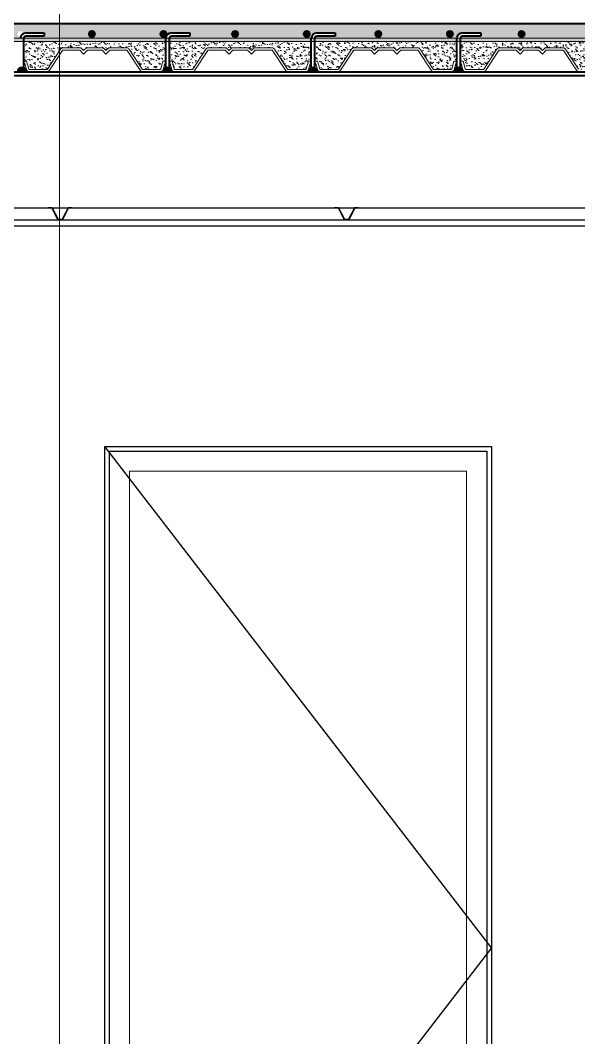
# Model space of a CAD drawing. Header units: inches. Extents: x -6 to 158, y 10 to 161.
# Drawn here: x 72.678 to 73.847, y 33.124 to 35.255 of the extents above; entities that cross this region are included whole.
import ezdxf

# ---------------------------------------------------------------- set-up
doc = ezdxf.new("R2010")
doc.units = ezdxf.units.IN
doc.header["$MEASUREMENT"] = 0
for name, pattern in [('Dash', [6, 3, -3]), ('DASHED2', [9.525, 6.35, -3.175]), ('Grid Line', [22.225, 12.7, -3.175, 3.175, -3.175])]:
    doc.linetypes.add(name, pattern=pattern)
for name, color, linetype in [('2', 2, 'Continuous'), ('Emplantillado', 2, 'Continuous'), ('Proy', 1, 'DASHED2'), ('Texturas', 1, 'Continuous')]:
    doc.layers.add(name, color=color, linetype=linetype)
for name, color, linetype, lineweight in [('A-DETL', 90, 'Continuous', 9), ('A-DETL-GENF', 92, 'Continuous', 9), ('A-DETL-THIN', 151, 'Continuous', 18), ('A-FLOR', 5, 'Continuous', 9), ('S-GRID', 1, 'Continuous', 9)]:
    doc.layers.add(name, color=color, linetype=linetype, lineweight=lineweight)
pattern_1 = [(37.5, (3146.183078, 1585.5589), (-0.000406733, 0.012431279), [0.000335, -0.009471, 0.000335, -0.010632, -0.010484]), (37.5, (3146.183078, 1585.5589), (-0.000406733, 0.012431279), [-0.020774, 0.000335, -0.010149]), (7.5, (3146.183078, 1585.5589), (0.011418176, 0.018207136), [0.000335, -0.004955, 0.000335, -0.008503, -0.003387]), (7.5, (3146.183078, 1585.5589), (0.011418176, 0.018207136), [-0.014129, 0.000335, -0.003052]), (327.5, (3146.175143, 1585.5589), (0.020091206, 3.676e-05), [0.000335, -0.002891, 0.000335, -0.011278, -0.015161]), (327.5, (3146.175143, 1585.5589), (0.020091206, 3.676e-05), [-0.014839, 0.000335, -0.014826]), (317.5, (3146.175143, 1585.5589), (0.019394415, 0.00566181), [0.000335, -0.001278, 0.000335, -0.007278, -0.00871]), (317.5, (3146.175143, 1585.5589), (0.019394415, 0.00566181), [-0.009226, 0.000335, -0.008374])]

# ---------------------------------------------------------------- blocks, each defined once
blk = doc.blocks.new('A$C3A4E2C9F')
at = {"color": 2}
for p, q in [((-0.0481, 0.0009), (-0.0481, -0.0001)), ((-0.0397, 0.0009), (-0.0481, 0.0009)), ((-0.0397, 0.0009), (-0.0275, -0.0231)), ((-0.0066, 0.0009), (-0.0187, -0.0231)), ((0.0019, 0.0009), (-0.0066, 0.0009)), ((0.0019, -0.0001), (0.0019, 0.0009)), ((-0.0403, -0.0001), (-0.0481, -0.0001)), ((-0.0403, -0.0001), (-0.0281, -0.0241)), ((-0.006, -0.0001), (-0.0181, -0.0241)), ((0.0019, -0.0001), (-0.006, -0.0001)), ((-0.0281, -0.0241), (-0.0231, -0.0241)), ((-0.0281, -0.0241), (-0.0181, -0.0241)), ((-0.0275, -0.0231), (-0.0187, -0.0231))]:
    blk.add_line(p, q, dxfattribs=at)
blk = doc.blocks.new('jk')
at = {"layer": 'A-DETL-GENF'}
h = blk.add_hatch(dxfattribs=at)
h.set_pattern_fill('FP1_1', color=8, scale=0.001, style=0, pattern_type=2)
h.set_pattern_definition(pattern_1)
h.paths.add_polyline_path([(3146.753, 1594.6119), (3146.7511, 1594.6123), (3146.75, 1594.6127), (3146.7487, 1594.6137), (3146.7478, 1594.615), (3146.7472, 1594.6164), (3146.747, 1594.6179), (3146.7473, 1594.6198), (3146.7478, 1594.621), (3146.7487, 1594.6222), (3146.75, 1594.6231), (3146.7514, 1594.6237), (3146.753, 1594.6239), (3146.7545, 1594.6237), (3146.756, 1594.6231), (3146.7572, 1594.6222), (3146.7583, 1594.6206), (3146.7588, 1594.6195), (3146.759, 1594.6179), (3146.7588, 1594.6164), (3146.758, 1594.6147), (3146.7572, 1594.6137), (3146.756, 1594.6127), (3146.7545, 1594.6121)], flags=16)
h.paths.add_polyline_path([(3146.603, 1594.6119), (3146.6014, 1594.6121), (3146.6, 1594.6127), (3146.5987, 1594.6137), (3146.5978, 1594.6149), (3146.5972, 1594.6164), (3146.597, 1594.6182), (3146.5973, 1594.6197), (3146.5978, 1594.6209), (3146.5987, 1594.6222), (3146.6, 1594.6231), (3146.6014, 1594.6237), (3146.603, 1594.6239), (3146.6045, 1594.6237), (3146.606, 1594.6231), (3146.6072, 1594.6222), (3146.6082, 1594.6209), (3146.6088, 1594.6195), (3146.609, 1594.6179), (3146.6088, 1594.6164), (3146.6082, 1594.6149), (3146.6072, 1594.6137), (3146.606, 1594.6127), (3146.6045, 1594.6121)], flags=16)
h.paths.add_polyline_path([(3146.303, 1594.6119), (3146.3014, 1594.6121), (3146.3, 1594.6127), (3146.2987, 1594.6137), (3146.2978, 1594.6149), (3146.2972, 1594.6164), (3146.297, 1594.6181), (3146.2973, 1594.6196), (3146.2978, 1594.6209), (3146.2987, 1594.6222), (3146.3, 1594.6231), (3146.3014, 1594.6237), (3146.303, 1594.6239), (3146.3045, 1594.6237), (3146.306, 1594.6231), (3146.3072, 1594.6222), (3146.3082, 1594.6209), (3146.3088, 1594.6195), (3146.309, 1594.6179), (3146.3088, 1594.6164), (3146.3082, 1594.6149), (3146.3072, 1594.6137), (3146.306, 1594.6127), (3146.3045, 1594.6121)], flags=16)
h.paths.add_polyline_path([(3146.903, 1594.6119), (3146.9014, 1594.6121), (3146.9, 1594.6127), (3146.8987, 1594.6137), (3146.8978, 1594.6149), (3146.8972, 1594.6164), (3146.897, 1594.6183), (3146.8973, 1594.6197), (3146.8978, 1594.6209), (3146.8987, 1594.6222), (3146.9, 1594.6231), (3146.9014, 1594.6237), (3146.903, 1594.6239), (3146.9045, 1594.6237), (3146.906, 1594.6231), (3146.9072, 1594.6222), (3146.9082, 1594.6209), (3146.9088, 1594.6195), (3146.909, 1594.6179), (3146.9088, 1594.6164), (3146.9082, 1594.6149), (3146.9072, 1594.6137), (3146.906, 1594.6127), (3146.9045, 1594.6121)], flags=16)
h.paths.add_polyline_path([(3146.453, 1594.6119), (3146.4514, 1594.6121), (3146.45, 1594.6127), (3146.4487, 1594.6137), (3146.4478, 1594.6149), (3146.4472, 1594.6164), (3146.447, 1594.6179), (3146.4473, 1594.6198), (3146.4478, 1594.6209), (3146.4487, 1594.6222), (3146.45, 1594.6231), (3146.4514, 1594.6237), (3146.453, 1594.6239), (3146.4545, 1594.6237), (3146.456, 1594.6231), (3146.4572, 1594.6222), (3146.4582, 1594.6208), (3146.4588, 1594.6195), (3146.459, 1594.6179), (3146.4588, 1594.6164), (3146.4579, 1594.6146), (3146.4572, 1594.6137), (3146.456, 1594.6127), (3146.4545, 1594.6121), (3146.4538, 1594.612)], flags=16)
h.paths.add_polyline_path([(3147.053, 1594.6119), (3147.0514, 1594.6121), (3147.05, 1594.6127), (3147.0487, 1594.6137), (3147.0477, 1594.6151), (3147.0472, 1594.6164), (3147.047, 1594.6179), (3147.0473, 1594.6198), (3147.0478, 1594.6209), (3147.0487, 1594.6222), (3147.05, 1594.6231), (3147.0514, 1594.6237), (3147.053, 1594.6239), (3147.0545, 1594.6237), (3147.056, 1594.6231), (3147.0572, 1594.6222), (3147.0582, 1594.6209), (3147.0588, 1594.6195), (3147.059, 1594.6179), (3147.0588, 1594.6164), (3147.0581, 1594.6148), (3147.0572, 1594.6137), (3147.056, 1594.6127), (3147.0545, 1594.6121)], flags=16)
h.paths.add_polyline_path([(3147.353, 1594.6119), (3147.3514, 1594.6121), (3147.35, 1594.6127), (3147.3487, 1594.6137), (3147.3477, 1594.6152), (3147.3472, 1594.6164), (3147.347, 1594.6179), (3147.3472, 1594.6195), (3147.3478, 1594.6209), (3147.3487, 1594.6222), (3147.35, 1594.6231), (3147.3514, 1594.6237), (3147.353, 1594.6239), (3147.3545, 1594.6237), (3147.356, 1594.6231), (3147.3572, 1594.6222), (3147.3582, 1594.6209), (3147.3588, 1594.6195), (3147.359, 1594.6179), (3147.3588, 1594.6164), (3147.3582, 1594.6149), (3147.3572, 1594.6137), (3147.356, 1594.6127), (3147.3545, 1594.6121)], flags=16)
h.paths.add_polyline_path([(3147.203, 1594.6119), (3147.2014, 1594.6121), (3147.2, 1594.6127), (3147.1987, 1594.6137), (3147.1978, 1594.6149), (3147.1972, 1594.6167), (3147.197, 1594.6179), (3147.1973, 1594.6197), (3147.1978, 1594.6209), (3147.1987, 1594.6222), (3147.2, 1594.6231), (3147.2014, 1594.6237), (3147.203, 1594.6239), (3147.2045, 1594.6237), (3147.206, 1594.6231), (3147.2072, 1594.6222), (3147.2082, 1594.6209), (3147.2088, 1594.619), (3147.209, 1594.6179), (3147.2087, 1594.6161), (3147.2082, 1594.6149), (3147.2072, 1594.6137), (3147.206, 1594.6127), (3147.2045, 1594.6121)], flags=16)
h.paths.add_polyline_path([(3144.7037, 1594.6389), (3144.7037, 1594.6089), (3146.153, 1594.6089), (3146.1536, 1594.612), (3146.153, 1594.6119), (3146.1514, 1594.6121), (3146.15, 1594.6127), (3146.1487, 1594.6137), (3146.1478, 1594.6149), (3146.1472, 1594.6164), (3146.147, 1594.6179), (3146.1472, 1594.6195), (3146.1478, 1594.6209), (3146.1489, 1594.6223), (3146.15, 1594.6231), (3146.1514, 1594.6237), (3146.153, 1594.6239), (3146.1545, 1594.6237), (3146.156, 1594.6231), (3146.1572, 1594.6222), (3146.1582, 1594.6209), (3146.1588, 1594.6195), (3146.159, 1594.6185), (3146.1595, 1594.6188), (3146.162, 1594.6198), (3146.165, 1594.6202), (3146.203, 1594.6202), (3146.203, 1594.6132), (3146.165, 1594.6132), (3146.1638, 1594.613), (3146.1627, 1594.6126), (3146.1617, 1594.612), (3146.1609, 1594.6111), (3146.1604, 1594.6101), (3146.1601, 1594.6089), (3146.4578, 1594.6089), (3146.4584, 1594.6119), (3146.4597, 1594.6146), (3146.4616, 1594.6169), (3146.464, 1594.6187), (3146.4668, 1594.6198), (3146.4698, 1594.6202), (3146.5078, 1594.6202), (3146.5078, 1594.6132), (3146.4698, 1594.6132), (3146.4686, 1594.613), (3146.4675, 1594.6126), (3146.4665, 1594.612), (3146.4657, 1594.6111), (3146.4652, 1594.6101), (3146.4649, 1594.6089), (3146.7626, 1594.6089), (3146.7632, 1594.6119), (3146.7647, 1594.6149), (3146.7664, 1594.6169), (3146.7688, 1594.6187), (3146.7716, 1594.6198), (3146.7746, 1594.6202), (3146.8126, 1594.6202), (3146.8126, 1594.6132), (3146.7746, 1594.6132), (3146.7734, 1594.613), (3146.7723, 1594.6126), (3146.7713, 1594.612), (3146.7705, 1594.6111), (3146.77, 1594.6101), (3146.7697, 1594.6089), (3147.0674, 1594.6089), (3147.068, 1594.6119), (3147.0695, 1594.6149), (3147.0712, 1594.6169), (3147.0736, 1594.6187), (3147.0764, 1594.6198), (3147.0794, 1594.6202), (3147.1174, 1594.6202), (3147.1174, 1594.6132), (3147.0794, 1594.6132), (3147.0782, 1594.613), (3147.0771, 1594.6126), (3147.0761, 1594.612), (3147.0753, 1594.6111), (3147.0748, 1594.6101), (3147.0745, 1594.6089), (3147.3722, 1594.6089), (3147.3728, 1594.6119), (3147.3741, 1594.6146), (3147.376, 1594.6169), (3147.3784, 1594.6187), (3147.3812, 1594.6198), (3147.3842, 1594.6202), (3147.4092, 1594.6202), (3147.4092, 1594.6132), (3147.3842, 1594.6132), (3147.383, 1594.613), (3147.3819, 1594.6126), (3147.3809, 1594.612), (3147.3801, 1594.6111), (3147.3796, 1594.6101), (3147.3793, 1594.6089), (3149.16, 1594.6089), (3149.16, 1594.6389)])
for points in [[(3146.303, 1594.6119), (3146.3045, 1594.6121), (3146.306, 1594.6127), (3146.3072, 1594.6137), (3146.3082, 1594.6149), (3146.3088, 1594.6164), (3146.309, 1594.6179), (3146.3088, 1594.6195), (3146.3082, 1594.6209), (3146.3072, 1594.6222), (3146.306, 1594.6231), (3146.3045, 1594.6237), (3146.303, 1594.6239), (3146.3014, 1594.6237), (3146.3, 1594.6231), (3146.2987, 1594.6222), (3146.2978, 1594.6209), (3146.2972, 1594.6195), (3146.297, 1594.6179), (3146.2972, 1594.6164), (3146.2978, 1594.6149), (3146.2987, 1594.6137), (3146.3, 1594.6127), (3146.3014, 1594.6121)], [(3146.453, 1594.6119), (3146.4545, 1594.6121), (3146.456, 1594.6127), (3146.4572, 1594.6137), (3146.4582, 1594.6149), (3146.4588, 1594.6164), (3146.459, 1594.6179), (3146.4588, 1594.6195), (3146.4579, 1594.6213), (3146.4572, 1594.6222), (3146.456, 1594.6231), (3146.4545, 1594.6237), (3146.453, 1594.6239), (3146.4514, 1594.6237), (3146.45, 1594.6231), (3146.4487, 1594.6222), (3146.4478, 1594.6209), (3146.4472, 1594.6195), (3146.447, 1594.6179), (3146.4472, 1594.6164), (3146.4478, 1594.6149), (3146.4487, 1594.6137), (3146.45, 1594.6127), (3146.4514, 1594.6121)], [(3146.603, 1594.6119), (3146.6045, 1594.6121), (3146.606, 1594.6127), (3146.6072, 1594.6137), (3146.6082, 1594.6149), (3146.6088, 1594.6164), (3146.609, 1594.6179), (3146.6088, 1594.6195), (3146.6082, 1594.6209), (3146.6072, 1594.6222), (3146.606, 1594.6231), (3146.6045, 1594.6237), (3146.603, 1594.6239), (3146.6014, 1594.6237), (3146.6, 1594.6231), (3146.5987, 1594.6222), (3146.5978, 1594.6209), (3146.5972, 1594.6195), (3146.597, 1594.6179), (3146.5972, 1594.6164), (3146.5978, 1594.6149), (3146.5987, 1594.6137), (3146.6, 1594.6127), (3146.6014, 1594.6121)], [(3146.753, 1594.6119), (3146.7545, 1594.6121), (3146.756, 1594.6127), (3146.7573, 1594.6137), (3146.7582, 1594.6149), (3146.7588, 1594.6164), (3146.759, 1594.6179), (3146.7588, 1594.6195), (3146.7582, 1594.6209), (3146.7572, 1594.6222), (3146.756, 1594.6231), (3146.7545, 1594.6237), (3146.753, 1594.6239), (3146.7514, 1594.6237), (3146.75, 1594.6231), (3146.7487, 1594.6222), (3146.7478, 1594.6209), (3146.7472, 1594.6195), (3146.747, 1594.6179), (3146.7472, 1594.6164), (3146.7478, 1594.6149), (3146.7487, 1594.6137), (3146.75, 1594.6127), (3146.7514, 1594.6121)], [(3146.903, 1594.6119), (3146.9045, 1594.6121), (3146.906, 1594.6127), (3146.9072, 1594.6137), (3146.9082, 1594.6149), (3146.9088, 1594.6164), (3146.909, 1594.6179), (3146.9088, 1594.6195), (3146.9082, 1594.6209), (3146.9072, 1594.6222), (3146.906, 1594.6231), (3146.9045, 1594.6237), (3146.903, 1594.6239), (3146.9014, 1594.6237), (3146.9, 1594.6231), (3146.8987, 1594.6222), (3146.8978, 1594.6209), (3146.8972, 1594.6195), (3146.897, 1594.6179), (3146.8972, 1594.6164), (3146.8978, 1594.6149), (3146.8987, 1594.6137), (3146.9, 1594.6127), (3146.9014, 1594.6121)], [(3147.053, 1594.6119), (3147.0545, 1594.6121), (3147.056, 1594.6127), (3147.0572, 1594.6137), (3147.0582, 1594.6149), (3147.0588, 1594.6164), (3147.059, 1594.6179), (3147.0588, 1594.6195), (3147.0582, 1594.6209), (3147.0572, 1594.6222), (3147.056, 1594.6231), (3147.0545, 1594.6237), (3147.053, 1594.6239), (3147.0514, 1594.6237), (3147.05, 1594.6231), (3147.0487, 1594.6222), (3147.0478, 1594.6209), (3147.0472, 1594.6195), (3147.047, 1594.6179), (3147.0472, 1594.6164), (3147.0478, 1594.6149), (3147.0487, 1594.6137), (3147.05, 1594.6127), (3147.0514, 1594.6121)], [(3147.203, 1594.6119), (3147.2045, 1594.6121), (3147.206, 1594.6127), (3147.2072, 1594.6137), (3147.2082, 1594.6149), (3147.2088, 1594.6164), (3147.209, 1594.6179), (3147.2088, 1594.6195), (3147.2082, 1594.6209), (3147.2072, 1594.6222), (3147.206, 1594.6231), (3147.2045, 1594.6237), (3147.203, 1594.6239), (3147.2014, 1594.6237), (3147.2, 1594.6231), (3147.1987, 1594.6222), (3147.1978, 1594.6209), (3147.1972, 1594.6195), (3147.197, 1594.6179), (3147.1972, 1594.6164), (3147.1978, 1594.6149), (3147.1987, 1594.6137), (3147.2, 1594.6127), (3147.2014, 1594.6121)], [(3146.1465, 1594.5389), (3146.1665, 1594.5389), (3146.1661, 1594.5416), (3146.1652, 1594.5439), (3146.1636, 1594.546), (3146.1615, 1594.5476), (3146.1591, 1594.5486), (3146.1565, 1594.5489), (3146.1539, 1594.5486), (3146.1515, 1594.5476), (3146.1494, 1594.546), (3146.1478, 1594.5439), (3146.1468, 1594.5415)], [(3146.4517, 1594.5389), (3146.4713, 1594.5389), (3146.4709, 1594.5416), (3146.47, 1594.5439), (3146.4684, 1594.546), (3146.4663, 1594.5476), (3146.4639, 1594.5486), (3146.4613, 1594.5489), (3146.4587, 1594.5486), (3146.4563, 1594.5476), (3146.4542, 1594.546), (3146.4526, 1594.5439), (3146.4516, 1594.5415), (3146.4513, 1594.5389)], [(3146.7565, 1594.5389), (3146.7761, 1594.5389), (3146.7757, 1594.5416), (3146.7748, 1594.5439), (3146.7732, 1594.546), (3146.7711, 1594.5476), (3146.7687, 1594.5486), (3146.7661, 1594.5489), (3146.7635, 1594.5486), (3146.7611, 1594.5476), (3146.759, 1594.546), (3146.7574, 1594.5439), (3146.7564, 1594.5415), (3146.7561, 1594.5389)], [(3147.0613, 1594.5389), (3147.0809, 1594.5389), (3147.0805, 1594.5416), (3147.0796, 1594.5439), (3147.078, 1594.546), (3147.0759, 1594.5476), (3147.0735, 1594.5486), (3147.0709, 1594.5489), (3147.0683, 1594.5486), (3147.0659, 1594.5476), (3147.0638, 1594.546), (3147.0622, 1594.5439), (3147.0612, 1594.5415), (3147.0609, 1594.5389)]]:
    blk.add_hatch(color=7, dxfattribs=at).paths.add_polyline_path(points, flags=0)
blk.add_hatch(color=7, dxfattribs=at).paths.add_polyline_path([(3144.7037, 1594.6089), (3144.7037, 1594.6025), (3147.4097, 1594.6025), (3147.4097, 1594.6089)])
h = blk.add_hatch(dxfattribs=at)
h.set_pattern_fill('FP1_1', color=8, scale=0.001, style=0, pattern_type=2)
h.set_pattern_definition(pattern_1)
h.paths.add_polyline_path([(3146.1754, 1594.5439), (3146.209, 1594.544), (3146.2096, 1594.5444), (3146.2379, 1594.5872), (3146.2391, 1594.5881), (3146.2406, 1594.5887), (3146.2421, 1594.5889), (3146.2796, 1594.5889), (3146.2855, 1594.5831), (3146.2913, 1594.5889), (3146.3265, 1594.5889), (3146.3323, 1594.5831), (3146.3382, 1594.5889), (3146.3757, 1594.5889), (3146.3773, 1594.5887), (3146.3787, 1594.5881), (3146.3799, 1594.5872), (3146.3809, 1594.5859), (3146.4082, 1594.5444), (3146.4088, 1594.544), (3146.4091, 1594.5439), (3146.4465, 1594.544), (3146.4468, 1594.5441), (3146.4472, 1594.5447), (3146.4517, 1594.5612), (3146.4578, 1594.5612), (3146.4578, 1594.6025), (3146.16, 1594.6025), (3146.16, 1594.5612), (3146.1661, 1594.5612), (3146.1706, 1594.5447), (3146.1711, 1594.5441), (3146.1716, 1594.5439)], flags=0)
h = blk.add_hatch(dxfattribs=at)
h.set_pattern_fill('FP1_1', color=8, scale=0.001, style=0, pattern_type=2)
h.set_pattern_definition(pattern_1)
h.paths.add_polyline_path([(3146.7404, 1594.5439), (3146.7513, 1594.544), (3146.7516, 1594.5441), (3146.752, 1594.5447), (3146.7565, 1594.5612), (3146.7626, 1594.5612), (3146.7626, 1594.6025), (3146.4648, 1594.6025), (3146.4648, 1594.5612), (3146.4709, 1594.5612), (3146.4754, 1594.5447), (3146.4759, 1594.5441), (3146.4764, 1594.5439), (3146.5138, 1594.544), (3146.5144, 1594.5444), (3146.5427, 1594.5872), (3146.5439, 1594.5881), (3146.5454, 1594.5887), (3146.5469, 1594.5889), (3146.5844, 1594.5889), (3146.5903, 1594.5831), (3146.5961, 1594.5889), (3146.6313, 1594.5889), (3146.6371, 1594.5831), (3146.643, 1594.5889), (3146.6805, 1594.5889), (3146.6821, 1594.5887), (3146.6835, 1594.5881), (3146.6847, 1594.5872), (3146.6857, 1594.5859), (3146.713, 1594.5444), (3146.7136, 1594.544), (3146.7139, 1594.5439)], flags=0)
h = blk.add_hatch(dxfattribs=at)
h.set_pattern_fill('FP1_1', color=8, scale=0.001, style=0, pattern_type=2)
h.set_pattern_definition(pattern_1)
h.paths.add_polyline_path([(3146.7812, 1594.5439), (3146.8186, 1594.544), (3146.8192, 1594.5444), (3146.8475, 1594.5872), (3146.8487, 1594.5881), (3146.8502, 1594.5887), (3146.8517, 1594.5889), (3146.8892, 1594.5889), (3146.8951, 1594.5831), (3146.9009, 1594.5889), (3146.9361, 1594.5889), (3146.9419, 1594.5831), (3146.9478, 1594.5889), (3146.9853, 1594.5889), (3146.9869, 1594.5887), (3146.9883, 1594.5881), (3146.9895, 1594.5872), (3146.9905, 1594.5859), (3147.0178, 1594.5444), (3147.0184, 1594.544), (3147.0187, 1594.5439), (3147.0561, 1594.544), (3147.0564, 1594.5441), (3147.0568, 1594.5447), (3147.0613, 1594.5612), (3147.0674, 1594.5612), (3147.0674, 1594.6025), (3146.7696, 1594.6025), (3146.7696, 1594.5612), (3146.7757, 1594.5612), (3146.7802, 1594.5447), (3146.7807, 1594.5441), (3146.7809, 1594.544)], flags=0)
h = blk.add_hatch(dxfattribs=at)
h.set_pattern_fill('FP1_1', color=8, scale=0.001, style=0, pattern_type=2)
h.set_pattern_definition(pattern_1)
h.paths.add_polyline_path([(3147.1231, 1594.5439), (3147.1234, 1594.544), (3147.124, 1594.5444), (3147.1523, 1594.5872), (3147.1535, 1594.5881), (3147.155, 1594.5887), (3147.1565, 1594.5889), (3147.194, 1594.5889), (3147.1999, 1594.5831), (3147.2057, 1594.5889), (3147.2409, 1594.5889), (3147.2467, 1594.5831), (3147.2526, 1594.5889), (3147.2901, 1594.5889), (3147.2917, 1594.5887), (3147.2931, 1594.5881), (3147.2943, 1594.5872), (3147.2953, 1594.5859), (3147.3226, 1594.5444), (3147.3232, 1594.544), (3147.3235, 1594.5439), (3147.3609, 1594.544), (3147.3612, 1594.5441), (3147.3616, 1594.5447), (3147.3661, 1594.5612), (3147.3722, 1594.5612), (3147.3722, 1594.6025), (3147.0744, 1594.6025), (3147.0744, 1594.5612), (3147.0805, 1594.5612), (3147.085, 1594.5447), (3147.0855, 1594.5441), (3147.086, 1594.5439), (3147.1171, 1594.5439)], flags=0)
at = {"layer": 'A-DETL', "lineweight": 40}
for p, q in [((3147.4097, 1594.6389), (3144.7037, 1594.6389)), ((3146.165, 1594.6202), (3146.203, 1594.6202)), ((3146.203, 1594.6132), (3146.165, 1594.6132)), ((3146.203, 1594.6202), (3146.203, 1594.6132)), ((3146.4698, 1594.6202), (3146.5078, 1594.6202)), ((3146.5078, 1594.6132), (3146.4698, 1594.6132)), ((3146.5078, 1594.6202), (3146.5078, 1594.6132)), ((3146.7746, 1594.6202), (3146.8126, 1594.6202)), ((3146.8126, 1594.6132), (3146.7746, 1594.6132)), ((3146.8126, 1594.6202), (3146.8126, 1594.6132)), ((3147.0794, 1594.6202), (3147.1174, 1594.6202)), ((3147.1174, 1594.6132), (3147.0794, 1594.6132)), ((3147.1174, 1594.6202), (3147.1174, 1594.6132)), ((3146.16, 1594.6082), (3146.16, 1594.5389)), ((3146.16, 1594.6025), (3146.16, 1594.5612)), ((3146.4578, 1594.5389), (3146.4578, 1594.6082)), ((3146.4648, 1594.6082), (3146.4648, 1594.5389)), ((3146.7626, 1594.5389), (3146.7626, 1594.6082)), ((3146.7696, 1594.6082), (3146.7696, 1594.5389)), ((3147.0674, 1594.5389), (3147.0674, 1594.6082)), ((3147.0744, 1594.6082), (3147.0744, 1594.5389)), ((3144.7037, 1594.5389), (3147.4097, 1594.5389)), ((3144.7037, 1594.531), (3147.4097, 1594.531))]:
    blk.add_line(p, q, dxfattribs=at)
at = {"layer": 'A-DETL', "lineweight": 20}
for p, q in [((3144.7037, 1594.6089), (3147.4097, 1594.6089)), ((3144.7037, 1594.6025), (3147.4097, 1594.6025))]:
    blk.add_line(p, q, dxfattribs=at)
at = {"layer": 'A-DETL'}
for p, q in [((3146.2096, 1594.5444), (3146.2369, 1594.5859)), ((3146.2096, 1594.5444), (3146.2369, 1594.5859)), ((3146.2139, 1594.5419), (3146.2412, 1594.5834)), ((3146.2139, 1594.5419), (3146.2412, 1594.5834)), ((3146.2421, 1594.5889), (3146.2796, 1594.5889)), ((3146.2421, 1594.5839), (3146.2776, 1594.5839)), ((3146.2776, 1594.5839), (3146.2855, 1594.576)), ((3146.2796, 1594.5889), (3146.2855, 1594.5831)), ((3146.2855, 1594.5831), (3146.2913, 1594.5889)), ((3146.2855, 1594.576), (3146.2934, 1594.5839)), ((3146.2913, 1594.5889), (3146.3265, 1594.5889)), ((3146.2934, 1594.5839), (3146.3244, 1594.5839)), ((3146.3244, 1594.5839), (3146.3323, 1594.576)), ((3146.3265, 1594.5889), (3146.3323, 1594.5831)), ((3146.3323, 1594.5831), (3146.3382, 1594.5889)), ((3146.3323, 1594.576), (3146.3403, 1594.5839)), ((3146.3382, 1594.5889), (3146.3757, 1594.5889)), ((3146.3403, 1594.5839), (3146.3757, 1594.5839)), ((3146.3766, 1594.5834), (3146.4039, 1594.5419)), ((3146.3809, 1594.5859), (3146.4082, 1594.5444)), ((3146.5144, 1594.5444), (3146.5417, 1594.5859)), ((3146.5187, 1594.5419), (3146.546, 1594.5834)), ((3146.5469, 1594.5889), (3146.5844, 1594.5889)), ((3146.5469, 1594.5839), (3146.5824, 1594.5839)), ((3146.5824, 1594.5839), (3146.5903, 1594.576)), ((3146.5844, 1594.5889), (3146.5903, 1594.5831)), ((3146.5903, 1594.5831), (3146.5961, 1594.5889)), ((3146.5903, 1594.576), (3146.5982, 1594.5839)), ((3146.5961, 1594.5889), (3146.6313, 1594.5889)), ((3146.5982, 1594.5839), (3146.6292, 1594.5839)), ((3146.6292, 1594.5839), (3146.6371, 1594.576)), ((3146.6313, 1594.5889), (3146.6371, 1594.5831)), ((3146.6371, 1594.5831), (3146.643, 1594.5889)), ((3146.6371, 1594.576), (3146.6451, 1594.5839)), ((3146.643, 1594.5889), (3146.6805, 1594.5889)), ((3146.6451, 1594.5839), (3146.6805, 1594.5839)), ((3146.6814, 1594.5834), (3146.7087, 1594.5419)), ((3146.6857, 1594.5859), (3146.713, 1594.5444)), ((3146.8192, 1594.5444), (3146.8465, 1594.5859)), ((3146.8235, 1594.5419), (3146.8508, 1594.5834)), ((3146.8517, 1594.5889), (3146.8892, 1594.5889)), ((3146.8517, 1594.5839), (3146.8872, 1594.5839)), ((3146.8872, 1594.5839), (3146.8951, 1594.576)), ((3146.8892, 1594.5889), (3146.8951, 1594.5831)), ((3146.8951, 1594.5831), (3146.9009, 1594.5889)), ((3146.8951, 1594.576), (3146.903, 1594.5839)), ((3146.9009, 1594.5889), (3146.9361, 1594.5889)), ((3146.903, 1594.5839), (3146.934, 1594.5839)), ((3146.934, 1594.5839), (3146.9419, 1594.576)), ((3146.9361, 1594.5889), (3146.9419, 1594.5831)), ((3146.9419, 1594.5831), (3146.9478, 1594.5889)), ((3146.9419, 1594.576), (3146.9499, 1594.5839)), ((3146.9478, 1594.5889), (3146.9853, 1594.5889)), ((3146.9499, 1594.5839), (3146.9853, 1594.5839)), ((3146.9862, 1594.5834), (3147.0135, 1594.5419)), ((3146.9905, 1594.5859), (3147.0178, 1594.5444)), ((3147.124, 1594.5444), (3147.1513, 1594.5859)), ((3147.1283, 1594.5419), (3147.1556, 1594.5834)), ((3147.1565, 1594.5889), (3147.194, 1594.5889)), ((3147.1565, 1594.5839), (3147.192, 1594.5839)), ((3147.192, 1594.5839), (3147.1999, 1594.576)), ((3147.194, 1594.5889), (3147.1999, 1594.5831)), ((3147.1999, 1594.5831), (3147.2057, 1594.5889)), ((3147.1999, 1594.576), (3147.2078, 1594.5839)), ((3147.2057, 1594.5889), (3147.2409, 1594.5889)), ((3147.2078, 1594.5839), (3147.2388, 1594.5839)), ((3147.2388, 1594.5839), (3147.2467, 1594.576)), ((3147.2409, 1594.5889), (3147.2467, 1594.5831)), ((3147.2467, 1594.5831), (3147.2526, 1594.5889)), ((3147.2467, 1594.576), (3147.2547, 1594.5839)), ((3147.2526, 1594.5889), (3147.2901, 1594.5889)), ((3147.2547, 1594.5839), (3147.2901, 1594.5839)), ((3147.291, 1594.5834), (3147.3183, 1594.5419)), ((3147.2953, 1594.5859), (3147.3226, 1594.5444)), ((3146.16, 1594.5612), (3146.1661, 1594.5612)), ((3146.16, 1594.5612), (3146.1661, 1594.5612)), ((3146.16, 1594.5562), (3146.1623, 1594.5562)), ((3146.1623, 1594.5562), (3146.1658, 1594.5434)), ((3146.1661, 1594.5612), (3146.1706, 1594.5447)), ((3146.1661, 1594.5612), (3146.1706, 1594.5447)), ((3146.4472, 1594.5447), (3146.4517, 1594.5612)), ((3146.4517, 1594.5612), (3146.4578, 1594.5612)), ((3146.4521, 1594.5434), (3146.4555, 1594.5562)), ((3146.4555, 1594.5562), (3146.4578, 1594.5562)), ((3146.4648, 1594.5612), (3146.4709, 1594.5612)), ((3146.4648, 1594.5562), (3146.4671, 1594.5562)), ((3146.4671, 1594.5562), (3146.4706, 1594.5434)), ((3146.4709, 1594.5612), (3146.4754, 1594.5447)), ((3146.752, 1594.5447), (3146.7565, 1594.5612)), ((3146.7565, 1594.5612), (3146.7626, 1594.5612)), ((3146.7569, 1594.5434), (3146.7603, 1594.5562)), ((3146.7603, 1594.5562), (3146.7626, 1594.5562)), ((3146.7696, 1594.5612), (3146.7757, 1594.5612)), ((3146.7696, 1594.5562), (3146.7719, 1594.5562)), ((3146.7719, 1594.5562), (3146.7754, 1594.5434)), ((3146.7757, 1594.5612), (3146.7802, 1594.5447)), ((3147.0568, 1594.5447), (3147.0613, 1594.5612)), ((3147.0613, 1594.5612), (3147.0674, 1594.5612)), ((3147.0617, 1594.5434), (3147.0651, 1594.5562)), ((3147.0651, 1594.5562), (3147.0674, 1594.5562)), ((3147.0744, 1594.5612), (3147.0805, 1594.5612)), ((3147.0744, 1594.5562), (3147.0767, 1594.5562)), ((3147.0767, 1594.5562), (3147.0802, 1594.5434)), ((3147.0805, 1594.5612), (3147.085, 1594.5447)), ((3146.1465, 1594.5389), (3146.1665, 1594.5389)), ((3146.1716, 1594.5439), (3146.2087, 1594.5439)), ((3146.1716, 1594.5439), (3146.2087, 1594.5439)), ((3146.1716, 1594.5389), (3146.2087, 1594.5389)), ((3146.1716, 1594.5389), (3146.2087, 1594.5389)), ((3146.4091, 1594.5439), (3146.4463, 1594.5439)), ((3146.4091, 1594.5389), (3146.4463, 1594.5389)), ((3146.4764, 1594.5439), (3146.5135, 1594.5439)), ((3146.4764, 1594.5389), (3146.5135, 1594.5389)), ((3146.7139, 1594.5439), (3146.7511, 1594.5439)), ((3146.7139, 1594.5389), (3146.7511, 1594.5389)), ((3146.7812, 1594.5439), (3146.8183, 1594.5439)), ((3146.7812, 1594.5389), (3146.8183, 1594.5389)), ((3147.0187, 1594.5439), (3147.0559, 1594.5439)), ((3147.0187, 1594.5389), (3147.0559, 1594.5389)), ((3147.086, 1594.5439), (3147.1231, 1594.5439)), ((3147.086, 1594.5389), (3147.1231, 1594.5389))]:
    blk.add_line(p, q, dxfattribs=at)
at = {"layer": 'A-DETL', "lineweight": 50}
for centre in [(3146.303, 1594.6179), (3146.453, 1594.6179), (3146.603, 1594.6179), (3146.753, 1594.6179), (3146.903, 1594.6179), (3147.053, 1594.6179), (3147.203, 1594.6179)]:
    blk.add_circle(centre, 0.006, dxfattribs=at)
at = {"layer": 'A-DETL', "lineweight": 40}
for centre, radius, start, end in [((3146.165, 1594.6082), 0.012, 90, 180), ((3146.165, 1594.6082), 0.005, 90, 180), ((3146.4698, 1594.6082), 0.012, 90, 180), ((3146.4698, 1594.6082), 0.005, 90, 180), ((3146.7746, 1594.6082), 0.012, 90, 180), ((3146.7746, 1594.6082), 0.005, 90, 180), ((3147.0794, 1594.6082), 0.012, 90, 180), ((3147.0794, 1594.6082), 0.005, 90, 180), ((3146.165, 1594.6082), 0.012, 161.3658, 176.4608)]:
    blk.add_arc(centre, radius, start, end, dxfattribs=at)
at = {"layer": 'A-DETL'}
for centre, radius, start, end in [((3146.2421, 1594.5829), 0.006, 90, 150), ((3146.2421, 1594.5829), 0.006, 90, 150), ((3146.2421, 1594.5829), 0.001, 90, 150), ((3146.2421, 1594.5829), 0.001, 90, 150), ((3146.3757, 1594.5829), 0.006, 30, 90), ((3146.3757, 1594.5829), 0.001, 30, 90), ((3146.5469, 1594.5829), 0.006, 90, 150), ((3146.5469, 1594.5829), 0.001, 90, 150), ((3146.6805, 1594.5829), 0.006, 30, 90), ((3146.6805, 1594.5829), 0.001, 30, 90), ((3146.8517, 1594.5829), 0.006, 90, 150), ((3146.8517, 1594.5829), 0.001, 90, 150), ((3146.9853, 1594.5829), 0.006, 30, 90), ((3146.9853, 1594.5829), 0.001, 30, 90), ((3147.1565, 1594.5829), 0.006, 90, 150), ((3147.1565, 1594.5829), 0.001, 90, 150), ((3147.2901, 1594.5829), 0.006, 30, 90), ((3147.2901, 1594.5829), 0.001, 30, 90), ((3146.1565, 1594.5389), 0.01, 0, 180), ((3146.1565, 1594.5389), 0.01, 0, 180), ((3146.4613, 1594.5389), 0.01, 0, 180), ((3146.7661, 1594.5389), 0.01, 0, 180), ((3147.0709, 1594.5389), 0.01, 0, 180), ((3146.1716, 1594.5449), 0.006, 195, 270), ((3146.1716, 1594.5449), 0.001, 195, 270), ((3146.1716, 1594.5449), 0.001, 195, 270), ((3146.2087, 1594.5449), 0.001, 270, 330), ((3146.2087, 1594.5449), 0.001, 270, 330), ((3146.2087, 1594.5449), 0.006, 270, 330), ((3146.2087, 1594.5449), 0.006, 270, 330), ((3146.4091, 1594.5449), 0.006, 210, 270), ((3146.4091, 1594.5449), 0.001, 210, 270), ((3146.4463, 1594.5449), 0.001, 270, 345), ((3146.4463, 1594.5449), 0.006, 270, 345), ((3146.4764, 1594.5449), 0.006, 195, 270), ((3146.4764, 1594.5449), 0.001, 195, 270), ((3146.5135, 1594.5449), 0.001, 270, 330), ((3146.5135, 1594.5449), 0.006, 270, 330), ((3146.7139, 1594.5449), 0.006, 210, 270), ((3146.7139, 1594.5449), 0.001, 210, 270), ((3146.7511, 1594.5449), 0.001, 270, 345), ((3146.7511, 1594.5449), 0.006, 270, 345), ((3146.7812, 1594.5449), 0.006, 195, 270), ((3146.7812, 1594.5449), 0.001, 195, 270), ((3146.8183, 1594.5449), 0.001, 270, 330), ((3146.8183, 1594.5449), 0.006, 270, 330), ((3147.0187, 1594.5449), 0.006, 210, 270), ((3147.0187, 1594.5449), 0.001, 210, 270), ((3147.0559, 1594.5449), 0.001, 270, 345), ((3147.0559, 1594.5449), 0.006, 270, 345), ((3147.086, 1594.5449), 0.006, 195, 270), ((3147.086, 1594.5449), 0.001, 195, 270), ((3147.1231, 1594.5449), 0.001, 270, 330), ((3147.1231, 1594.5449), 0.006, 270, 330), ((3147.3235, 1594.5449), 0.006, 210, 270)]:
    blk.add_arc(centre, radius, start, end, dxfattribs=at)
at = {"layer": 'A-DETL-THIN'}
for p, q in [((3147.4097, 1594.6389), (3144.7037, 1594.6389)), ((3146.165, 1594.6202), (3146.203, 1594.6202)), ((3146.203, 1594.6132), (3146.165, 1594.6132)), ((3146.203, 1594.6202), (3146.203, 1594.6132)), ((3146.4698, 1594.6202), (3146.5078, 1594.6202)), ((3146.5078, 1594.6132), (3146.4698, 1594.6132)), ((3146.5078, 1594.6202), (3146.5078, 1594.6132)), ((3146.7746, 1594.6202), (3146.8126, 1594.6202)), ((3146.8126, 1594.6132), (3146.7746, 1594.6132)), ((3146.8126, 1594.6202), (3146.8126, 1594.6132)), ((3147.0794, 1594.6202), (3147.1174, 1594.6202)), ((3147.1174, 1594.6132), (3147.0794, 1594.6132)), ((3147.1174, 1594.6202), (3147.1174, 1594.6132)), ((3147.4097, 1594.6089), (3144.7037, 1594.6089)), ((3144.7037, 1594.6025), (3147.4097, 1594.6025)), ((3146.4578, 1594.5612), (3146.4578, 1594.6025)), ((3146.4648, 1594.6025), (3146.4648, 1594.5612)), ((3146.7626, 1594.5612), (3146.7626, 1594.6025)), ((3146.7696, 1594.6025), (3146.7696, 1594.5612)), ((3147.0674, 1594.5612), (3147.0674, 1594.6025)), ((3147.0744, 1594.6025), (3147.0744, 1594.5612)), ((3146.2096, 1594.5444), (3146.2369, 1594.5859)), ((3146.2096, 1594.5444), (3146.2369, 1594.5859)), ((3146.2421, 1594.5889), (3146.2796, 1594.5889)), ((3146.2796, 1594.5889), (3146.2855, 1594.5831)), ((3146.2855, 1594.5831), (3146.2913, 1594.5889)), ((3146.2913, 1594.5889), (3146.3265, 1594.5889)), ((3146.3265, 1594.5889), (3146.3323, 1594.5831)), ((3146.3323, 1594.5831), (3146.3382, 1594.5889)), ((3146.3382, 1594.5889), (3146.3757, 1594.5889)), ((3146.3809, 1594.5859), (3146.4082, 1594.5444)), ((3146.5144, 1594.5444), (3146.5417, 1594.5859)), ((3146.5469, 1594.5889), (3146.5844, 1594.5889)), ((3146.5844, 1594.5889), (3146.5903, 1594.5831)), ((3146.5903, 1594.5831), (3146.5961, 1594.5889)), ((3146.5961, 1594.5889), (3146.6313, 1594.5889)), ((3146.6313, 1594.5889), (3146.6371, 1594.5831)), ((3146.6371, 1594.5831), (3146.643, 1594.5889)), ((3146.643, 1594.5889), (3146.6805, 1594.5889)), ((3146.6857, 1594.5859), (3146.713, 1594.5444)), ((3146.8192, 1594.5444), (3146.8465, 1594.5859)), ((3146.8517, 1594.5889), (3146.8892, 1594.5889)), ((3146.8892, 1594.5889), (3146.8951, 1594.5831)), ((3146.8951, 1594.5831), (3146.9009, 1594.5889)), ((3146.9009, 1594.5889), (3146.9361, 1594.5889)), ((3146.9361, 1594.5889), (3146.9419, 1594.5831)), ((3146.9419, 1594.5831), (3146.9478, 1594.5889)), ((3146.9478, 1594.5889), (3146.9853, 1594.5889)), ((3146.9905, 1594.5859), (3147.0178, 1594.5444)), ((3147.124, 1594.5444), (3147.1513, 1594.5859)), ((3147.1565, 1594.5889), (3147.194, 1594.5889)), ((3147.194, 1594.5889), (3147.1999, 1594.5831)), ((3147.1999, 1594.5831), (3147.2057, 1594.5889)), ((3147.2057, 1594.5889), (3147.2409, 1594.5889)), ((3147.2409, 1594.5889), (3147.2467, 1594.5831)), ((3147.2467, 1594.5831), (3147.2526, 1594.5889)), ((3147.2526, 1594.5889), (3147.2901, 1594.5889)), ((3147.2953, 1594.5859), (3147.3226, 1594.5444)), ((3146.4472, 1594.5447), (3146.4517, 1594.5612)), ((3146.4517, 1594.5612), (3146.4578, 1594.5612)), ((3146.4648, 1594.5612), (3146.4709, 1594.5612)), ((3146.4709, 1594.5612), (3146.4754, 1594.5447)), ((3146.752, 1594.5447), (3146.7565, 1594.5612)), ((3146.7565, 1594.5612), (3146.7626, 1594.5612)), ((3146.7696, 1594.5612), (3146.7757, 1594.5612)), ((3146.7757, 1594.5612), (3146.7802, 1594.5447)), ((3147.0568, 1594.5447), (3147.0613, 1594.5612)), ((3147.0613, 1594.5612), (3147.0674, 1594.5612)), ((3147.0744, 1594.5612), (3147.0805, 1594.5612)), ((3147.0805, 1594.5612), (3147.085, 1594.5447)), ((3146.1716, 1594.5439), (3146.2087, 1594.5439)), ((3146.1716, 1594.5439), (3146.2087, 1594.5439)), ((3146.4091, 1594.5439), (3146.4463, 1594.5439)), ((3146.4513, 1594.5389), (3146.4713, 1594.5389)), ((3146.4764, 1594.5439), (3146.5135, 1594.5439)), ((3146.7139, 1594.5439), (3146.7511, 1594.5439)), ((3146.7561, 1594.5389), (3146.7761, 1594.5389)), ((3146.7812, 1594.5439), (3146.8183, 1594.5439)), ((3147.0187, 1594.5439), (3147.0559, 1594.5439)), ((3147.0609, 1594.5389), (3147.0809, 1594.5389)), ((3147.086, 1594.5439), (3147.1231, 1594.5439))]:
    blk.add_line(p, q, dxfattribs=at)
for centre, radius, start, end in [((3146.165, 1594.6082), 0.012, 90, 120.6117), ((3146.165, 1594.6082), 0.005, 90, 171.4799), ((3146.303, 1594.6179), 0.006, 0, 180), ((3146.303, 1594.6179), 0.006, 180, 0), ((3146.453, 1594.6179), 0.006, 0, 180), ((3146.453, 1594.6179), 0.006, 180, 0), ((3146.4698, 1594.6082), 0.012, 90, 176.4608), ((3146.4698, 1594.6082), 0.005, 90, 171.4799), ((3146.603, 1594.6179), 0.006, 0, 180), ((3146.603, 1594.6179), 0.006, 180, 0), ((3146.753, 1594.6179), 0.006, 0, 180), ((3146.753, 1594.6179), 0.006, 180, 0), ((3146.7746, 1594.6082), 0.012, 90, 176.4608), ((3146.7746, 1594.6082), 0.005, 90, 171.4799), ((3146.903, 1594.6179), 0.006, 0, 180), ((3146.903, 1594.6179), 0.006, 180, 0), ((3147.053, 1594.6179), 0.006, 0, 180), ((3147.053, 1594.6179), 0.006, 180, 0), ((3147.0794, 1594.6082), 0.012, 90, 176.4608), ((3147.0794, 1594.6082), 0.005, 90, 171.4799), ((3147.203, 1594.6179), 0.006, 0, 180), ((3147.203, 1594.6179), 0.006, 180, 0), ((3146.2421, 1594.5829), 0.006, 90, 150), ((3146.2421, 1594.5829), 0.006, 90, 150), ((3146.3757, 1594.5829), 0.006, 30, 90), ((3146.5469, 1594.5829), 0.006, 90, 150), ((3146.6805, 1594.5829), 0.006, 30, 90), ((3146.8517, 1594.5829), 0.006, 90, 150), ((3146.9853, 1594.5829), 0.006, 30, 90), ((3147.1565, 1594.5829), 0.006, 90, 150), ((3147.2901, 1594.5829), 0.006, 30, 90), ((3146.4613, 1594.5389), 0.01, 0, 180), ((3146.7661, 1594.5389), 0.01, 0, 180), ((3147.0709, 1594.5389), 0.01, 0, 180), ((3146.2087, 1594.5449), 0.001, 270, 330), ((3146.2087, 1594.5449), 0.001, 270, 330), ((3146.4091, 1594.5449), 0.001, 210, 270), ((3146.4463, 1594.5449), 0.001, 270, 345), ((3146.4764, 1594.5449), 0.001, 195, 270), ((3146.5135, 1594.5449), 0.001, 270, 330), ((3146.7139, 1594.5449), 0.001, 210, 270), ((3146.7511, 1594.5449), 0.001, 270, 345), ((3146.7812, 1594.5449), 0.001, 195, 270), ((3146.8183, 1594.5449), 0.001, 270, 330), ((3147.0187, 1594.5449), 0.001, 210, 270), ((3147.0559, 1594.5449), 0.001, 270, 345), ((3147.086, 1594.5449), 0.001, 195, 270), ((3147.1231, 1594.5449), 0.001, 270, 330)]:
    blk.add_arc(centre, radius, start, end, dxfattribs=at)

msp = doc.modelspace()

# ---------------------------------------------------------------- linework, layer by layer
at = {"layer": '2', "color": 1}
for p, q in [((72.8546, 32.2625), (72.8546, 34.3625)), ((72.8546, 34.3625), (73.6646, 34.3625)), ((72.8646, 32.2625), (72.8646, 34.3525)), ((72.8646, 34.3525), (73.6546, 34.3525)), ((73.6546, 34.3525), (73.6546, 32.2625)), ((73.6646, 34.3625), (73.6646, 32.2625))]:
    msp.add_line(p, q, dxfattribs=at)
at = {"layer": '2', "color": 1, "lineweight": 9}
for p, q in [((72.8646, 34.3525), (72.8646, 32.2625)), ((73.6546, 34.3525), (72.8646, 34.3525)), ((73.6546, 34.3525), (73.6546, 32.2625)), ((72.9066, 32.2625), (72.9066, 34.3105)), ((72.9066, 34.3105), (73.6126, 34.3105)), ((73.6126, 32.2625), (73.6126, 34.3105))]:
    msp.add_line(p, q, dxfattribs=at)
at = {"layer": 'A-FLOR', "lineweight": 35}
msp.add_line((75.6846, 35.2475), (71.2283, 35.2475), dxfattribs=at)
at = {"layer": 'Proy', "color": 253, "ltscale": 0.75}
msp.add_line((54.2909, 34.8625), (82.1846, 34.8625), dxfattribs=at)
at = {"layer": 'Proy', "color": 251, "linetype": 'Dash'}
for q in [(72.8546, 34.3625), (72.8546, 32.2625)]:
    msp.add_line((73.6646, 33.3125), q, dxfattribs=at)
at = {"layer": 'S-GRID', "color": 253, "linetype": 'Grid Line'}
msp.add_line((72.7596, 32.2625), (72.7596, 42.468), dxfattribs=at)
at = {"layer": 'Texturas'}
for p, q in [((60.1359, 34.8625), (75.6846, 34.8625)), ((65.2747, 34.8375), (75.6846, 34.8375)), ((65.2747, 34.825), (75.6846, 34.825))]:
    msp.add_line(p, q, dxfattribs=at)

# ---------------------------------------------------------------- block references
msp.add_blockref('jk', (-3073.4754, -1559.3914))
at = {"layer": 'Emplantillado'}
for p in [(72.7841, 34.8616), (73.3841, 34.8616)]:
    msp.add_blockref('A$C3A4E2C9F', p, dxfattribs=at)

doc.saveas('drawing.dxf')
